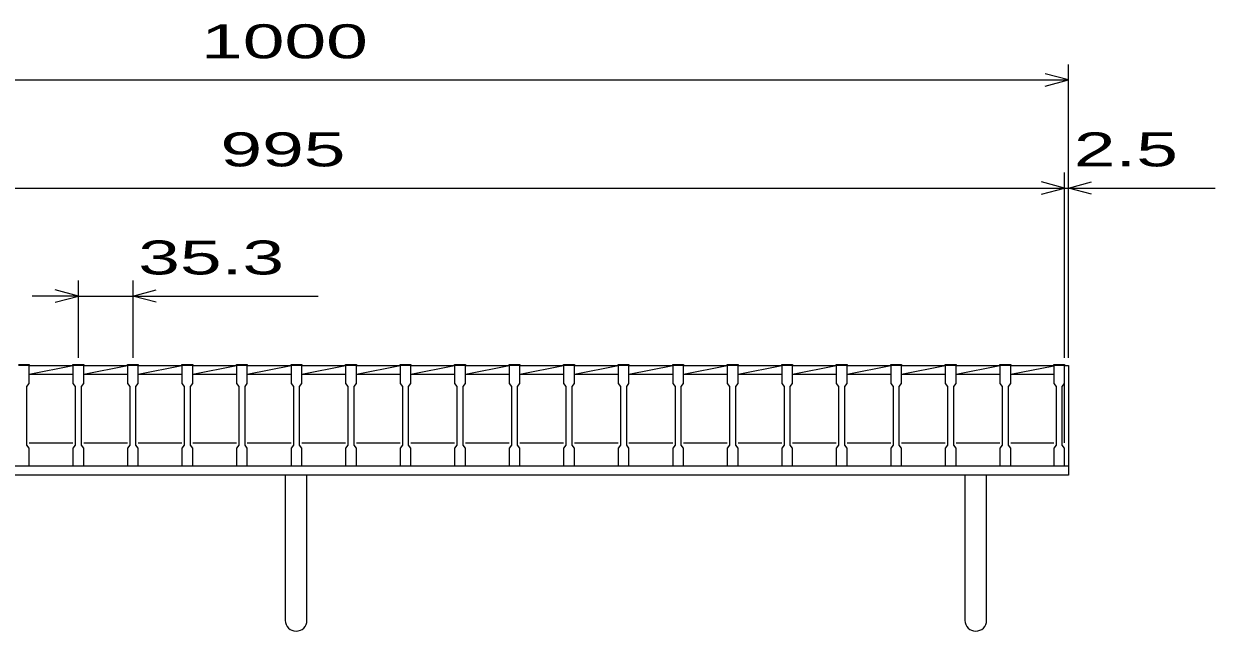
# Model space of a CAD drawing. Units: millimetres, scale not verified. Extents: x -1820 to 1731, y -1282 to 1054.
# Drawn here: x -1098 to -326, y -734 to -341 of the extents above; entities that cross this region are included whole.
import ezdxf
from ezdxf.enums import TextEntityAlignment as Align

# ---------------------------------------------------------------- set-up
doc = ezdxf.new("R2010")
doc.units = ezdxf.units.MM
doc.header["$LTSCALE"] = 10
for name, color, linetype, lineweight in [('16', 3, 'Continuous', 25), ('19', 6, 'Continuous', 25), ('22', 4, 'Continuous', 25)]:
    doc.layers.add(name, color=color, linetype=linetype, lineweight=lineweight)
doc.styles.add('ベクトル', font='')
doc.styles.get('ベクトル').set_extended_font_data('ベクトル')

msp = doc.modelspace()

# ---------------------------------------------------------------- linework, layer by layer
at = {"layer": '16'}
for p, q in [((-1101.3, -561.8), (-1094.3, -561.8)), ((-1094.3, -562.5), (-1101.3, -562.5)), ((-1094.3, -561.8), (-1094.3, -562.5)), ((-1094.3, -574), (-1094.3, -562.5)), ((-1094.3, -562.5), (-1066, -562.5)), ((-1094.3, -568), (-1066, -562.5)), ((-1066, -562.5), (-1066, -561.8)), ((-1066, -561.8), (-1059, -561.8)), ((-1066, -562.5), (-1066, -574)), ((-1059, -562.5), (-1066, -562.5)), ((-1059, -561.8), (-1059, -562.5)), ((-1059, -574), (-1059, -562.5)), ((-1059, -562.5), (-1030.7, -562.5)), ((-1059, -568), (-1030.7, -562.5)), ((-1030.7, -562.5), (-1030.7, -561.8)), ((-1030.7, -561.8), (-1023.7, -561.8)), ((-1030.7, -562.5), (-1030.7, -574)), ((-1023.7, -562.5), (-1030.7, -562.5)), ((-1023.7, -561.8), (-1023.7, -562.5)), ((-1023.7, -574), (-1023.7, -562.5)), ((-1023.7, -562.5), (-995.4, -562.5)), ((-1023.7, -568), (-995.4, -562.5)), ((-995.4, -562.5), (-995.4, -561.8)), ((-995.4, -561.8), (-988.4, -561.8)), ((-995.4, -562.5), (-995.4, -574)), ((-988.4, -562.5), (-995.4, -562.5)), ((-988.4, -561.8), (-988.4, -562.5)), ((-988.4, -574), (-988.4, -562.5)), ((-988.4, -562.5), (-960.1, -562.5)), ((-988.4, -568), (-960.1, -562.5)), ((-960.1, -562.5), (-960.1, -561.8)), ((-960.1, -561.8), (-953.1, -561.8)), ((-960.1, -562.5), (-960.1, -574)), ((-953.1, -562.5), (-960.1, -562.5)), ((-953.1, -561.8), (-953.1, -562.5)), ((-953.1, -574), (-953.1, -562.5)), ((-953.1, -562.5), (-924.8, -562.5)), ((-953.1, -568), (-924.8, -562.5)), ((-924.8, -562.5), (-924.8, -561.8)), ((-924.8, -561.8), (-917.8, -561.8)), ((-924.8, -562.5), (-924.8, -574)), ((-917.8, -562.5), (-924.8, -562.5)), ((-917.8, -561.8), (-917.8, -562.5)), ((-917.8, -574), (-917.8, -562.5)), ((-917.8, -562.5), (-889.5, -562.5)), ((-917.8, -568), (-889.5, -562.5)), ((-889.5, -562.5), (-889.5, -561.8)), ((-889.5, -561.8), (-882.5, -561.8)), ((-889.5, -562.5), (-889.5, -574)), ((-882.5, -562.5), (-889.5, -562.5)), ((-882.5, -561.8), (-882.5, -562.5)), ((-882.5, -574), (-882.5, -562.5)), ((-882.5, -562.5), (-854.2, -562.5)), ((-882.5, -568), (-854.2, -562.5)), ((-854.2, -562.5), (-854.2, -561.8)), ((-854.2, -561.8), (-847.2, -561.8)), ((-854.2, -562.5), (-854.2, -574)), ((-847.2, -562.5), (-854.2, -562.5)), ((-847.2, -561.8), (-847.2, -562.5)), ((-847.2, -574), (-847.2, -562.5)), ((-847.2, -562.5), (-818.9, -562.5)), ((-847.2, -568), (-818.9, -562.5)), ((-818.9, -562.5), (-818.9, -561.8)), ((-818.9, -561.8), (-811.9, -561.8)), ((-818.9, -562.5), (-818.9, -574)), ((-811.9, -562.5), (-818.9, -562.5)), ((-811.9, -561.8), (-811.9, -562.5)), ((-811.9, -574), (-811.9, -562.5)), ((-811.9, -562.5), (-783.6, -562.5)), ((-811.9, -568), (-783.6, -562.5)), ((-783.6, -562.5), (-783.6, -561.8)), ((-783.6, -561.8), (-776.6, -561.8)), ((-783.6, -562.5), (-783.6, -574)), ((-776.6, -562.5), (-783.6, -562.5)), ((-776.6, -561.8), (-776.6, -562.5)), ((-776.6, -574), (-776.6, -562.5)), ((-776.6, -562.5), (-748.3, -562.5)), ((-776.6, -568), (-748.3, -562.5)), ((-748.3, -562.5), (-748.3, -561.8)), ((-748.3, -561.8), (-741.3, -561.8)), ((-748.3, -562.5), (-748.3, -574)), ((-741.3, -562.5), (-748.3, -562.5)), ((-741.3, -561.8), (-741.3, -562.5)), ((-741.3, -574), (-741.3, -562.5)), ((-741.3, -562.5), (-713, -562.5)), ((-741.3, -568), (-713, -562.5)), ((-713, -562.5), (-713, -561.8)), ((-713, -561.8), (-706, -561.8)), ((-713, -562.5), (-713, -574)), ((-706, -562.5), (-713, -562.5)), ((-706, -561.8), (-706, -562.5)), ((-706, -574), (-706, -562.5)), ((-706, -562.5), (-677.7, -562.5)), ((-706, -568), (-677.7, -562.5)), ((-677.7, -562.5), (-677.7, -561.8)), ((-677.7, -561.8), (-670.7, -561.8)), ((-677.7, -562.5), (-677.7, -574)), ((-670.7, -562.5), (-677.7, -562.5)), ((-670.7, -561.8), (-670.7, -562.5)), ((-670.7, -574), (-670.7, -562.5)), ((-670.7, -562.5), (-642.4, -562.5)), ((-670.7, -568), (-642.4, -562.5)), ((-642.4, -562.5), (-642.4, -561.8)), ((-642.4, -561.8), (-635.4, -561.8)), ((-642.4, -562.5), (-642.4, -574)), ((-635.4, -562.5), (-642.4, -562.5)), ((-635.4, -561.8), (-635.4, -562.5)), ((-635.4, -574), (-635.4, -562.5)), ((-635.4, -562.5), (-607.1, -562.5)), ((-635.4, -568), (-607.1, -562.5)), ((-607.1, -562.5), (-607.1, -561.8)), ((-607.1, -561.8), (-600.1, -561.8)), ((-607.1, -562.5), (-607.1, -574)), ((-600.1, -562.5), (-607.1, -562.5)), ((-600.1, -561.8), (-600.1, -562.5)), ((-600.1, -574), (-600.1, -562.5)), ((-600.1, -562.5), (-571.8, -562.5)), ((-600.1, -568), (-571.8, -562.5)), ((-571.8, -562.5), (-571.8, -561.8)), ((-571.8, -561.8), (-564.8, -561.8)), ((-571.8, -562.5), (-571.8, -574)), ((-564.8, -562.5), (-571.8, -562.5)), ((-564.8, -561.8), (-564.8, -562.5)), ((-564.8, -574), (-564.8, -562.5)), ((-564.8, -562.5), (-536.5, -562.5)), ((-564.8, -568), (-536.5, -562.5)), ((-536.5, -562.5), (-536.5, -561.8)), ((-536.5, -561.8), (-529.5, -561.8)), ((-536.5, -562.5), (-536.5, -574)), ((-529.5, -562.5), (-536.5, -562.5)), ((-529.5, -561.8), (-529.5, -562.5)), ((-529.5, -574), (-529.5, -562.5)), ((-529.5, -562.5), (-501.2, -562.5)), ((-529.5, -568), (-501.2, -562.5)), ((-501.2, -562.5), (-501.2, -561.8)), ((-501.2, -561.8), (-494.2, -561.8)), ((-501.2, -562.5), (-501.2, -574)), ((-494.2, -562.5), (-501.2, -562.5)), ((-494.2, -561.8), (-494.2, -562.5)), ((-494.2, -574), (-494.2, -562.5)), ((-494.2, -562.5), (-465.9, -562.5)), ((-494.2, -568), (-465.9, -562.5)), ((-465.9, -562.5), (-465.9, -561.8)), ((-465.9, -561.8), (-458.9, -561.8)), ((-465.9, -562.5), (-465.9, -574)), ((-458.9, -562.5), (-465.9, -562.5)), ((-458.9, -561.8), (-458.9, -562.5)), ((-458.9, -574), (-458.9, -562.5)), ((-458.9, -562.5), (-431, -562.5)), ((-458.9, -568), (-431, -562.58)), ((-431, -562.5), (-431, -561.8)), ((-431, -561.8), (-424, -561.8)), ((-431, -562.5), (-431, -574)), ((-424, -562.5), (-431, -562.5)), ((-424, -561.8), (-424, -562.5)), ((-424, -574), (-424, -562.5)), ((-424, -612.5), (-424, -562.5)), ((-1094.3, -568), (-1066, -568)), ((-1059, -568), (-1030.7, -568)), ((-1023.7, -568), (-995.4, -568)), ((-988.4, -568), (-960.1, -568)), ((-953.1, -568), (-924.8, -568)), ((-917.8, -568), (-889.5, -568)), ((-882.5, -568), (-854.2, -568)), ((-847.2, -568), (-818.9, -568)), ((-811.9, -568), (-783.6, -568)), ((-776.6, -568), (-748.3, -568)), ((-741.3, -568), (-713, -568)), ((-706, -568), (-677.7, -568)), ((-670.7, -568), (-642.4, -568)), ((-635.4, -568), (-607.1, -568)), ((-600.1, -568), (-571.8, -568)), ((-564.8, -568), (-536.5, -568)), ((-529.5, -568), (-501.2, -568)), ((-494.2, -568), (-465.9, -568)), ((-458.9, -568), (-431, -568)), ((-1095.8, -576), (-1094.3, -574)), ((-1095.8, -614), (-1095.8, -576)), ((-1066, -574), (-1064.5, -576)), ((-1064.5, -576), (-1064.5, -614)), ((-1060.5, -576), (-1059, -574)), ((-1060.5, -614), (-1060.5, -576)), ((-1030.7, -574), (-1029.2, -576)), ((-1029.2, -576), (-1029.2, -614)), ((-1025.2, -576), (-1023.7, -574)), ((-1025.2, -614), (-1025.2, -576)), ((-995.4, -574), (-993.9, -576)), ((-993.9, -576), (-993.9, -614)), ((-989.9, -576), (-988.4, -574)), ((-989.9, -614), (-989.9, -576)), ((-960.1, -574), (-958.6, -576)), ((-958.6, -576), (-958.6, -614)), ((-954.6, -576), (-953.1, -574)), ((-954.6, -614), (-954.6, -576)), ((-924.8, -574), (-923.3, -576)), ((-923.3, -576), (-923.3, -614)), ((-919.3, -576), (-917.8, -574)), ((-919.3, -614), (-919.3, -576)), ((-889.5, -574), (-888, -576)), ((-888, -576), (-888, -614)), ((-884, -576), (-882.5, -574)), ((-884, -614), (-884, -576)), ((-854.2, -574), (-852.7, -576)), ((-852.7, -576), (-852.7, -614)), ((-848.7, -576), (-847.2, -574)), ((-848.7, -614), (-848.7, -576)), ((-818.9, -574), (-817.4, -576)), ((-817.4, -576), (-817.4, -614)), ((-813.4, -576), (-811.9, -574)), ((-813.4, -614), (-813.4, -576)), ((-783.6, -574), (-782.1, -576)), ((-782.1, -576), (-782.1, -614)), ((-778.1, -576), (-776.6, -574)), ((-778.1, -614), (-778.1, -576)), ((-748.3, -574), (-746.8, -576)), ((-746.8, -576), (-746.8, -614)), ((-742.8, -576), (-741.3, -574)), ((-742.8, -614), (-742.8, -576)), ((-713, -574), (-711.5, -576)), ((-711.5, -576), (-711.5, -614)), ((-707.5, -576), (-706, -574)), ((-707.5, -614), (-707.5, -576)), ((-677.7, -574), (-676.2, -576)), ((-676.2, -576), (-676.2, -614)), ((-672.2, -576), (-670.7, -574)), ((-672.2, -614), (-672.2, -576)), ((-642.4, -574), (-640.9, -576)), ((-640.9, -576), (-640.9, -614)), ((-636.9, -576), (-635.4, -574)), ((-636.9, -614), (-636.9, -576)), ((-607.1, -574), (-605.6, -576)), ((-605.6, -576), (-605.6, -614)), ((-601.6, -576), (-600.1, -574)), ((-601.6, -614), (-601.6, -576)), ((-571.8, -574), (-570.3, -576)), ((-570.3, -576), (-570.3, -614)), ((-566.3, -576), (-564.8, -574)), ((-566.3, -614), (-566.3, -576)), ((-536.5, -574), (-535, -576)), ((-535, -576), (-535, -614)), ((-531, -576), (-529.5, -574)), ((-531, -614), (-531, -576)), ((-501.2, -574), (-499.7, -576)), ((-499.7, -576), (-499.7, -614)), ((-495.7, -576), (-494.2, -574)), ((-495.7, -614), (-495.7, -576)), ((-465.9, -574), (-464.4, -576)), ((-464.4, -576), (-464.4, -614)), ((-460.4, -576), (-458.9, -574)), ((-460.4, -614), (-460.4, -576)), ((-431, -574), (-429.5, -576)), ((-429.5, -576), (-429.5, -614)), ((-425.5, -576), (-424, -574)), ((-425.5, -614), (-425.5, -576)), ((-1094.3, -616), (-1095.8, -614)), ((-1094.3, -612.5), (-1066, -612.5)), ((-1094.3, -627.5), (-1094.3, -616)), ((-1064.5, -614), (-1066, -616)), ((-1066, -616), (-1066, -627.5)), ((-1059, -616), (-1060.5, -614)), ((-1059, -612.5), (-1030.7, -612.5)), ((-1059, -627.5), (-1059, -616)), ((-1029.2, -614), (-1030.7, -616)), ((-1030.7, -616), (-1030.7, -627.5)), ((-1023.7, -616), (-1025.2, -614)), ((-1023.7, -612.5), (-995.4, -612.5)), ((-1023.7, -627.5), (-1023.7, -616)), ((-993.9, -614), (-995.4, -616)), ((-995.4, -616), (-995.4, -627.5)), ((-988.4, -616), (-989.9, -614)), ((-988.4, -612.5), (-960.1, -612.5)), ((-988.4, -627.5), (-988.4, -616)), ((-958.6, -614), (-960.1, -616)), ((-960.1, -616), (-960.1, -627.5)), ((-953.1, -616), (-954.6, -614)), ((-953.1, -612.5), (-924.8, -612.5)), ((-953.1, -627.5), (-953.1, -616)), ((-923.3, -614), (-924.8, -616)), ((-924.8, -616), (-924.8, -627.5)), ((-917.8, -616), (-919.3, -614)), ((-917.8, -612.5), (-889.5, -612.5)), ((-917.8, -627.5), (-917.8, -616)), ((-888, -614), (-889.5, -616)), ((-889.5, -616), (-889.5, -627.5)), ((-882.5, -616), (-884, -614)), ((-882.5, -612.5), (-854.2, -612.5)), ((-882.5, -627.5), (-882.5, -616)), ((-852.7, -614), (-854.2, -616)), ((-854.2, -616), (-854.2, -627.5)), ((-847.2, -616), (-848.7, -614)), ((-847.2, -612.5), (-818.9, -612.5)), ((-847.2, -627.5), (-847.2, -616)), ((-817.4, -614), (-818.9, -616)), ((-818.9, -616), (-818.9, -627.5)), ((-811.9, -616), (-813.4, -614)), ((-811.9, -612.5), (-783.6, -612.5)), ((-811.9, -627.5), (-811.9, -616)), ((-782.1, -614), (-783.6, -616)), ((-783.6, -616), (-783.6, -627.5)), ((-776.6, -616), (-778.1, -614)), ((-776.6, -612.5), (-748.3, -612.5)), ((-776.6, -627.5), (-776.6, -616)), ((-746.8, -614), (-748.3, -616)), ((-748.3, -616), (-748.3, -627.5)), ((-741.3, -616), (-742.8, -614)), ((-741.3, -612.5), (-713, -612.5)), ((-741.3, -627.5), (-741.3, -616)), ((-711.5, -614), (-713, -616)), ((-713, -616), (-713, -627.5)), ((-706, -616), (-707.5, -614)), ((-706, -612.5), (-677.7, -612.5)), ((-706, -627.5), (-706, -616)), ((-676.2, -614), (-677.7, -616)), ((-677.7, -616), (-677.7, -627.5)), ((-670.7, -616), (-672.2, -614)), ((-670.7, -612.5), (-642.4, -612.5)), ((-670.7, -627.5), (-670.7, -616)), ((-640.9, -614), (-642.4, -616)), ((-642.4, -616), (-642.4, -627.5)), ((-635.4, -616), (-636.9, -614)), ((-635.4, -612.5), (-607.1, -612.5)), ((-635.4, -627.5), (-635.4, -616)), ((-605.6, -614), (-607.1, -616)), ((-607.1, -616), (-607.1, -627.5)), ((-600.1, -616), (-601.6, -614)), ((-600.1, -612.5), (-571.8, -612.5)), ((-600.1, -627.5), (-600.1, -616)), ((-570.3, -614), (-571.8, -616)), ((-571.8, -616), (-571.8, -627.5)), ((-564.8, -616), (-566.3, -614)), ((-564.8, -612.5), (-536.5, -612.5)), ((-564.8, -627.5), (-564.8, -616)), ((-535, -614), (-536.5, -616)), ((-536.5, -616), (-536.5, -627.5)), ((-529.5, -616), (-531, -614)), ((-529.5, -612.5), (-501.2, -612.5)), ((-529.5, -627.5), (-529.5, -616)), ((-499.7, -614), (-501.2, -616)), ((-501.2, -616), (-501.2, -627.5)), ((-494.2, -616), (-495.7, -614)), ((-494.2, -612.5), (-465.9, -612.5)), ((-494.2, -627.5), (-494.2, -616)), ((-464.4, -614), (-465.9, -616)), ((-465.9, -616), (-465.9, -627.5)), ((-458.9, -616), (-460.4, -614)), ((-458.9, -612.5), (-431, -612.5)), ((-458.9, -627.5), (-458.9, -616)), ((-429.5, -614), (-431, -616)), ((-431, -616), (-431, -627.5)), ((-424, -616), (-425.5, -614)), ((-424, -627.5), (-424, -616)), ((-1101.3, -627.5), (-1094.3, -627.5)), ((-1066, -627.5), (-1059, -627.5)), ((-1030.7, -627.5), (-1023.7, -627.5)), ((-995.4, -627.5), (-988.4, -627.5)), ((-960.1, -627.5), (-953.1, -627.5)), ((-924.8, -627.5), (-917.8, -627.5)), ((-889.5, -627.5), (-882.5, -627.5)), ((-854.2, -627.5), (-847.2, -627.5)), ((-818.9, -627.5), (-811.9, -627.5)), ((-783.6, -627.5), (-776.6, -627.5)), ((-748.3, -627.5), (-741.3, -627.5)), ((-713, -627.5), (-706, -627.5)), ((-677.7, -627.5), (-670.7, -627.5)), ((-642.4, -627.5), (-635.4, -627.5)), ((-607.1, -627.5), (-600.1, -627.5)), ((-571.8, -627.5), (-564.8, -627.5)), ((-536.5, -627.5), (-529.5, -627.5)), ((-501.2, -627.5), (-494.2, -627.5)), ((-465.9, -627.5), (-458.9, -627.5)), ((-431, -627.5), (-424, -627.5))]:
    msp.add_line(p, q, dxfattribs=at)
at = {"layer": '19'}
for p, q in [((-424, -562.5), (-421.5, -562.5)), ((-421.5, -562.5), (-421.5, -627.5)), ((-1421.5, -627.5), (-421.5, -627.5)), ((-421.5, -627.5), (-421.5, -633.5)), ((-421.5, -633.5), (-1421.5, -633.5)), ((-928.5, -633.5), (-928.5, -727.5)), ((-914.5, -727.5), (-914.5, -633.5)), ((-488.5, -633.5), (-488.5, -727.5)), ((-474.5, -727.5), (-474.5, -633.5))]:
    msp.add_line(p, q, dxfattribs=at)
for centre in [(-921.5, -727.5), (-481.5, -727.5)]:
    msp.add_arc(centre, 7, 180, 0, dxfattribs=at)
at = {"layer": '22'}
for p, q in [((-421.5, -557.5), (-421.5, -367.5)), ((-1421.5, -377.5), (-421.5, -377.5)), ((-421.5, -377.5), (-436.5, -373.5)), ((-436.5, -381.5), (-421.5, -377.5)), ((-424, -557.5), (-424, -437.5)), ((-421.5, -557.5), (-421.5, -437.5)), ((-424, -447.5), (-439, -443.5)), ((-421.5, -447.5), (-406.5, -443.5)), ((-1419, -447.5), (-424, -447.5)), ((-439, -451.5), (-424, -447.5)), ((-424, -447.5), (-421.5, -447.5)), ((-406.5, -451.5), (-421.5, -447.5)), ((-421.5, -447.5), (-326.5, -447.5)), ((-1062.5, -557.5), (-1062.5, -507.5)), ((-1027.2, -507.5), (-1027.2, -557.5)), ((-1062.5, -517.5), (-1077.5, -513.5)), ((-1027.2, -517.5), (-1012.2, -513.5)), ((-1062.5, -517.5), (-1092.5, -517.5)), ((-1077.5, -521.5), (-1062.5, -517.5)), ((-1062.5, -517.5), (-1027.2, -517.5)), ((-1012.2, -521.5), (-1027.2, -517.5)), ((-1027.2, -517.5), (-907.2, -517.5))]:
    msp.add_line(p, q, dxfattribs=at)

# ---------------------------------------------------------------- texts
at = {"layer": '22', "color": 2, "style": 'ベクトル', "width": 1.65}
for s, p in [(' 1000 ', (-996.5, -352.5)), (' 995 ', (-984, -422.5)), (' 2.5 ', (-431.5, -422.5)), (' 35.3 ', (-1037.2, -492.5))]:
    msp.add_text(s, height=21.99, dxfattribs=at).set_placement(p, align=Align.MIDDLE_LEFT)

doc.saveas('drawing.dxf')
